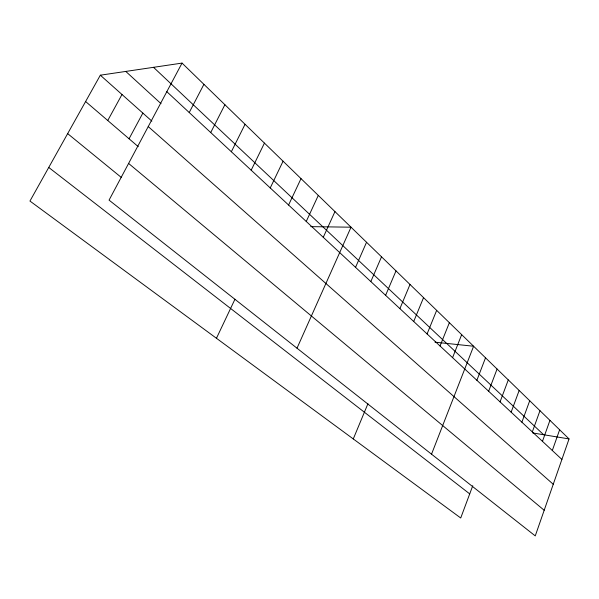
<?xml version="1.0" encoding="UTF-8"?>
<svg xmlns="http://www.w3.org/2000/svg" width="599" height="599" viewBox="0 0 599 599"><rect width="100%" height="100%" fill="white"/><g stroke="black" fill="none" stroke-linecap="round" stroke-linejoin="round"><path stroke-width="0.9" d="M569.05 438.925L535.251 535.903L109.063 200.126L182.044 63.097L569.05 438.925L532.713 432.942M552.315 450.515L559.631 429.775M542.462 441.343L549.942 420.363M532.324 431.901L539.976 410.689M521.886 422.183L529.718 400.731M511.134 412.179L519.161 390.473M472.768 485.707L460.721 517.993L29.95 201.054L100.333 75.197L182.044 63.097M500.06 401.869L508.289 379.916M488.649 391.244L497.08 369.029M476.879 380.29L485.527 357.805M431.527 454.184L473.607 346.237L435.001 342.186M452.574 357.67L461.672 334.646M440.033 345.997L449.37 322.696M427.087 333.942L436.664 310.364M413.714 321.491L423.553 297.628M353.275 438.94L367.928 403.726M399.892 308.635L410.008 284.473M385.606 295.329L396.006 270.875M370.826 281.575L381.526 256.814M355.536 267.341L366.543 242.266M297.007 348.199L351.029 227.201L310.731 226.639M323.273 237.309L334.961 211.589M306.246 221.465L318.294 195.409M288.583 205.023L301.012 178.629M216.456 338.27L234.965 299.215M270.239 187.944L283.072 161.206M251.176 170.198L264.436 143.109M231.349 151.742L245.058 124.293M210.721 132.536L224.902 104.713M189.224 112.537L203.915 84.332M129.055 138.773L142.854 113.091M107.745 120.511L121.994 94.5M48.744 167.45L469.713 493.89M67.657 133.622L121.387 177.506M128.605 163.437L544.184 510.273M85.605 101.531L138.257 146.665M148.238 126.576L553.244 484.277M100.333 75.197L151.861 121.118M125.775 71.431L161.034 103.679M166.822 91.677L561.899 459.433M153.516 67.32L543.63 434.739"/></g></svg>
